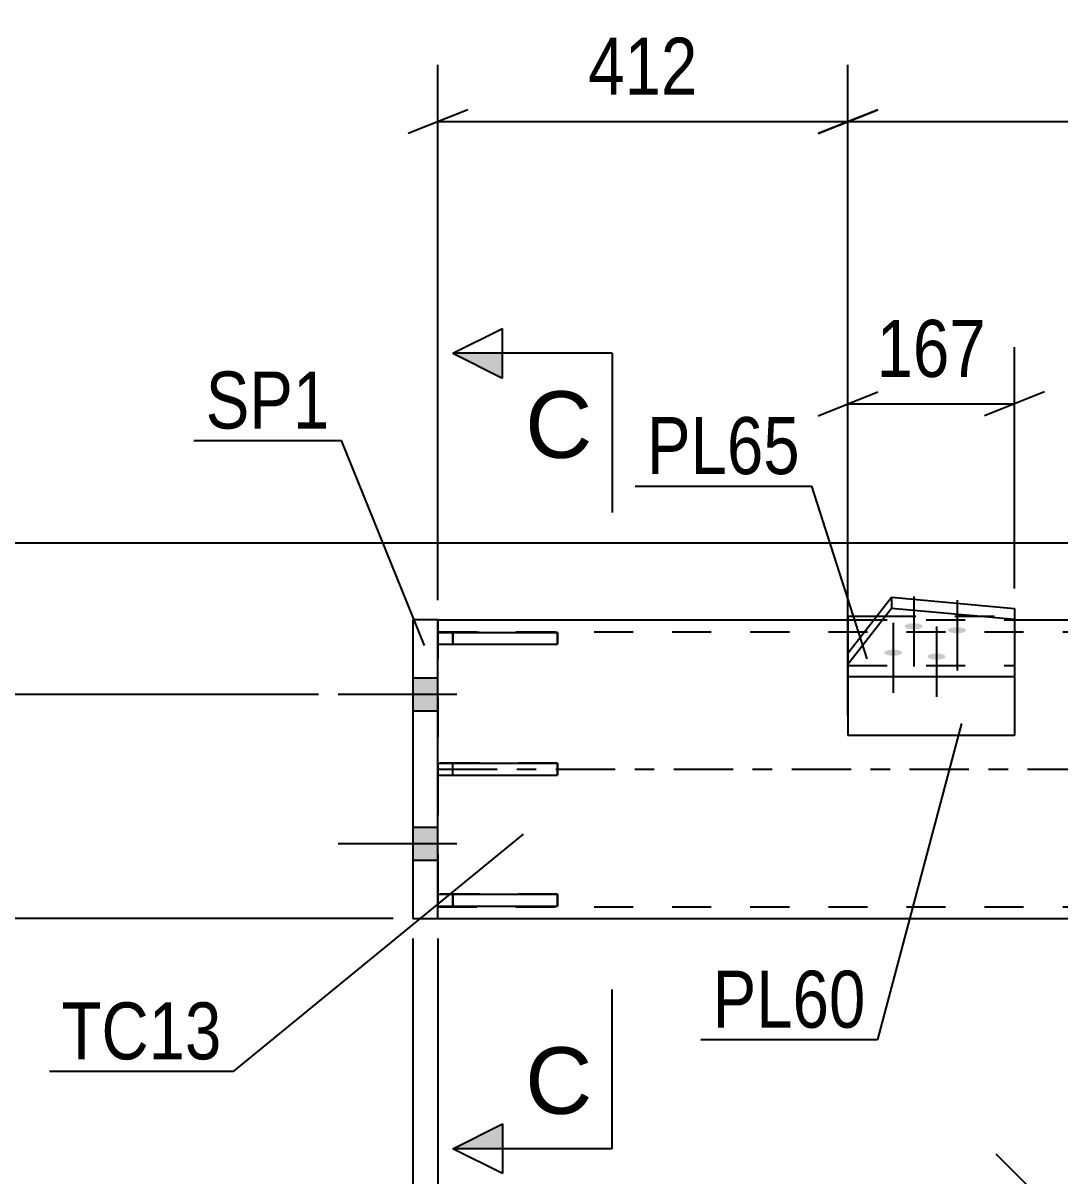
# Model space of a CAD drawing. Header units: millimetres. Extents: x 0 to 841, y 0 to 594.
# Drawn here: x 51.6 to 103.7, y 468.2 to 526.1 of the extents above; entities that cross this region are included whole.
import ezdxf

# ---------------------------------------------------------------- set-up
doc = ezdxf.new("R2010")
doc.units = ezdxf.units.MM
doc.linetypes.add('DXK_LINE_DOT2', pattern=[3.9198, 1.9599, -1.9599])
doc.linetypes.add('DXK_LINE_DOT3', pattern=[5.9187, 2.979, -0.9799, 0.9799, -0.9799])
doc.styles.add('Arial', font='ARIAL.TTF', dxfattribs={"height": 0.2})
doc.styles.add('Arial Narrow', font='ARIALN.TTF', dxfattribs={"height": 0.2})

# ---------------------------------------------------------------- blocks, each defined once
blk = doc.blocks.new('Part-682121983-6011 - 5917')
at = {"color": 2, "linetype": 'Continuous'}
for p, q in [((72.444, 488.932), (78.444, 488.932)), ((72.444, 488.932), (72.444, 488.332)), ((78.444, 488.932), (78.444, 488.332)), ((72.444, 488.332), (78.444, 488.332))]:
    blk.add_line(p, q, dxfattribs=at)
at = {"color": 7, "linetype": 'DXK_LINE_DOT2'}
blk.add_line((73.194, 488.332), (73.194, 488.932), dxfattribs=at)
blk = doc.blocks.new('Part-682121983-6012 - 5917')
at = {"color": 2, "linetype": 'Continuous'}
for p, q in [((72.444, 495.507), (78.444, 495.507)), ((72.444, 495.507), (72.444, 494.907)), ((78.444, 495.507), (78.444, 494.907)), ((72.444, 494.907), (78.444, 494.907))]:
    blk.add_line(p, q, dxfattribs=at)
at = {"color": 7, "linetype": 'DXK_LINE_DOT2'}
blk.add_line((73.194, 494.907), (73.194, 495.507), dxfattribs=at)
blk = doc.blocks.new('Part-682121983-6016 - 5917')
at = {"color": 7, "linetype": 'DXK_LINE_DOT2'}
for p, q in [((78.444, 482.357), (72.444, 482.357)), ((72.444, 482.357), (72.444, 481.757)), ((73.194, 482.357), (73.194, 481.757)), ((78.444, 481.757), (78.444, 482.357)), ((72.444, 481.757), (78.444, 481.757))]:
    blk.add_line(p, q, dxfattribs=at)
blk = doc.blocks.new('Part-682121983-5952 - 5917')
at = {"color": 2, "linetype": 'Continuous'}
for p, q in [((72.444, 496.132), (93.026, 496.132)), ((101.383, 496.132), (126.194, 496.132)), ((72.444, 481.132), (126.194, 481.132))]:
    blk.add_line(p, q, dxfattribs=at)
at = {"color": 7, "linetype": 'DXK_LINE_DOT2'}
for p, q in [((72.444, 496.132), (72.444, 481.132)), ((93.026, 496.132), (101.383, 496.132)), ((126.194, 481.132), (126.194, 496.132)), ((72.444, 495.532), (126.194, 495.532)), ((72.444, 481.732), (126.194, 481.732))]:
    blk.add_line(p, q, dxfattribs=at)
at = {"color": 7, "linetype": 'DXK_LINE_DOT3'}
blk.add_line((72.444, 488.632), (126.194, 488.632), dxfattribs=at)
blk = doc.blocks.new('Part-682121983-6026 - 5917')
at = {"color": 2, "linetype": 'Continuous'}
for p, q in [((93.026, 496.326), (94.475, 496.326)), ((93.026, 496.326), (93.026, 494.463)), ((93.026, 493.278), (93.026, 490.326)), ((101.383, 493.278), (101.383, 490.326)), ((101.383, 490.326), (93.026, 490.326))]:
    blk.add_line(p, q, dxfattribs=at)
at = {"color": 7, "linetype": 'DXK_LINE_DOT2'}
for p, q in [((94.475, 496.326), (101.383, 496.326)), ((101.383, 496.326), (101.383, 493.278)), ((93.026, 494.463), (93.026, 493.278))]:
    blk.add_line(p, q, dxfattribs=at)
blk = doc.blocks.new('Part-682121983-5962 - 5917')
at = {"color": 2, "linetype": 'Continuous'}
for p, q in [((71.194, 496.132), (71.194, 481.132)), ((72.444, 496.132), (71.194, 496.132)), ((72.444, 481.132), (72.444, 496.132)), ((71.194, 481.132), (72.444, 481.132))]:
    blk.add_line(p, q, dxfattribs=at)
blk = doc.blocks.new('Part-682121983-6013 - 5917')
at = {"color": 2, "linetype": 'Continuous'}
for p, q in [((72.444, 482.357), (78.444, 482.357)), ((72.444, 482.357), (72.444, 481.757)), ((78.444, 482.357), (78.444, 481.757)), ((72.444, 481.757), (78.444, 481.757))]:
    blk.add_line(p, q, dxfattribs=at)
at = {"color": 7, "linetype": 'DXK_LINE_DOT2'}
blk.add_line((73.194, 481.757), (73.194, 482.357), dxfattribs=at)
blk = doc.blocks.new('Part-682121983-6014 - 5917')
at = {"color": 7, "linetype": 'DXK_LINE_DOT2'}
for p, q in [((78.444, 488.932), (72.444, 488.932)), ((72.444, 488.932), (72.444, 488.332)), ((73.194, 488.332), (73.194, 488.932)), ((78.444, 488.332), (78.444, 488.932)), ((72.444, 488.332), (78.444, 488.332))]:
    blk.add_line(p, q, dxfattribs=at)
blk = doc.blocks.new('Part-682121983-6015 - 5917')
at = {"color": 7, "linetype": 'DXK_LINE_DOT2'}
for p, q in [((78.444, 495.507), (72.444, 495.507)), ((72.444, 495.507), (72.444, 494.907)), ((73.194, 495.507), (73.194, 494.907)), ((78.444, 494.907), (78.444, 495.507)), ((72.444, 494.907), (78.444, 494.907))]:
    blk.add_line(p, q, dxfattribs=at)
blk = doc.blocks.new('Part-682121983-6060 - 5917')
at = {"color": 2, "linetype": 'Continuous'}
for p, q in [((93.026, 494.463), (95.212, 497.273)), ((95.212, 497.273), (101.383, 496.71)), ((95.212, 497.273), (95.212, 496.709)), ((95.212, 496.709), (93.026, 493.9)), ((101.383, 496.146), (95.212, 496.709)), ((101.383, 496.71), (101.383, 493.278)), ((93.026, 493.278), (93.026, 494.463)), ((101.383, 493.278), (93.026, 493.278))]:
    blk.add_line(p, q, dxfattribs=at)
at = {"color": 7, "linetype": 'DXK_LINE_DOT2'}
blk.add_line((93.026, 493.842), (101.383, 493.842), dxfattribs=at)
blk = doc.blocks.new('Bolt-682121983-6063 - 5917')
at = {"linetype": 'Continuous'}
for points in [[(71.194, 493.207), (71.194, 491.557), (72.444, 491.557), (72.444, 493.207)], [(71.194, 493.207), (71.194, 491.557), (72.444, 491.557), (72.444, 493.207)], [(71.194, 485.707), (71.194, 484.057), (72.444, 484.057), (72.444, 485.707)], [(71.194, 485.707), (71.194, 484.057), (72.444, 484.057), (72.444, 485.707)]]:
    blk.add_hatch(color=1, dxfattribs=at).paths.add_polyline_path(points)
at = {"color": 1, "linetype": 'Continuous'}
for p, q in [((72.444, 493.207), (71.194, 493.207)), ((72.444, 493.207), (71.194, 493.207)), ((73.394, 492.382), (67.444, 492.382)), ((73.394, 492.382), (67.444, 492.382)), ((72.444, 491.557), (71.194, 491.557)), ((72.444, 491.557), (71.194, 491.557)), ((72.444, 485.707), (71.194, 485.707)), ((72.444, 485.707), (71.194, 485.707)), ((73.394, 484.882), (67.444, 484.882)), ((73.394, 484.882), (67.444, 484.882)), ((72.444, 484.057), (71.194, 484.057)), ((72.444, 484.057), (71.194, 484.057))]:
    blk.add_line(p, q, dxfattribs=at)
blk = doc.blocks.new('Bolt-682121983-6069 - 5917')
at = {"linetype": 'Continuous'}
for points in [[(96.325, 495.965), (96.418, 495.962), (96.508, 495.952), (96.589, 495.936), (96.659, 495.914), (96.714, 495.888), (96.753, 495.859), (96.772, 495.828), (96.772, 495.795), (96.753, 495.764), (96.714, 495.735), (96.659, 495.708), (96.589, 495.687), (96.508, 495.671), (96.418, 495.661), (96.325, 495.658), (96.231, 495.661), (96.142, 495.671), (96.06, 495.687), (95.99, 495.708), (95.935, 495.735), (95.897, 495.764), (95.877, 495.795), (95.877, 495.828), (95.897, 495.859), (95.935, 495.888), (95.99, 495.914), (96.06, 495.936), (96.142, 495.952), (96.231, 495.962)], [(98.499, 495.768), (98.593, 495.764), (98.682, 495.754), (98.763, 495.738), (98.833, 495.717), (98.889, 495.691), (98.927, 495.661), (98.946, 495.63), (98.946, 495.598), (98.927, 495.566), (98.889, 495.537), (98.833, 495.511), (98.763, 495.489), (98.682, 495.473), (98.593, 495.463), (98.499, 495.46), (98.405, 495.463), (98.316, 495.473), (98.234, 495.489), (98.165, 495.511), (98.109, 495.537), (98.071, 495.566), (98.051, 495.598), (98.051, 495.63), (98.071, 495.661), (98.109, 495.691), (98.165, 495.717), (98.234, 495.738), (98.316, 495.754), (98.405, 495.764)], [(95.296, 494.643), (95.39, 494.64), (95.479, 494.63), (95.561, 494.614), (95.631, 494.592), (95.686, 494.566), (95.724, 494.537), (95.744, 494.505), (95.744, 494.473), (95.724, 494.442), (95.686, 494.412), (95.631, 494.386), (95.561, 494.365), (95.479, 494.349), (95.39, 494.339), (95.296, 494.335), (95.203, 494.339), (95.113, 494.349), (95.032, 494.365), (94.962, 494.386), (94.906, 494.412), (94.868, 494.442), (94.849, 494.473), (94.849, 494.505), (94.868, 494.537), (94.906, 494.566), (94.962, 494.592), (95.032, 494.614), (95.113, 494.63), (95.203, 494.64)], [(97.47, 494.445), (97.564, 494.442), (97.654, 494.432), (97.735, 494.416), (97.805, 494.394), (97.86, 494.368), (97.898, 494.339), (97.918, 494.308), (97.918, 494.275), (97.898, 494.244), (97.86, 494.215), (97.805, 494.189), (97.735, 494.167), (97.654, 494.151), (97.564, 494.141), (97.47, 494.138), (97.377, 494.141), (97.287, 494.151), (97.206, 494.167), (97.136, 494.189), (97.081, 494.215), (97.043, 494.244), (97.023, 494.275), (97.023, 494.308), (97.043, 494.339), (97.081, 494.368), (97.136, 494.394), (97.206, 494.416), (97.287, 494.432), (97.377, 494.442)]]:
    blk.add_hatch(color=1, dxfattribs=at).paths.add_polyline_path(points)
at = {"color": 1, "linetype": 'Continuous'}
for p, q in [((96.325, 497.315), (96.325, 493.791)), ((98.499, 497.117), (98.499, 493.593)), ((95.296, 495.993), (95.296, 492.469)), ((97.47, 495.795), (97.47, 492.271))]:
    blk.add_line(p, q, dxfattribs=at)
blk = doc.blocks.new('StraightDimension-682121983-34661 - 5917')
at = {"color": 7, "linetype": 'Continuous'}
for p, q in [((49.094, 493.882), (50.294, 490.882)), ((66.444, 492.382), (36.582, 492.382)), ((49.694, 481.132), (49.694, 492.382)), ((50.294, 479.632), (49.094, 482.632)), ((70.194, 481.132), (36.582, 481.132))]:
    blk.add_line(p, q, dxfattribs=at)
at = {"color": 0, "linetype": 'Continuous'}
blk.add_wipeout([(44.494, 492.982), (44.494, 497.182), (35.982, 497.182), (35.982, 492.982)], dxfattribs=at)
at = {"color": 0}
blk.add_wipeout([(48.944, 490.099), (44.744, 490.099), (44.744, 483.415), (48.944, 483.415)], dxfattribs=at)
at = {"color": 3, "linetype": 'Continuous', "style": 'Arial Narrow'}
blk.add_text('8139', height=2.8633, dxfattribs=at).set_placement((36.582, 493.582))
at = {"color": 3, "style": 'Arial Narrow'}
blk.add_text('225', height=2.8633, rotation=90.00021, dxfattribs=at).set_placement((48.344, 484.015))
blk = doc.blocks.new('StraightDimension-682121983-6338 - 5917')
at = {"color": 7, "linetype": 'Continuous'}
for p, q in [((93.026, 491.326), (93.026, 524.006)), ((126.194, 500.99), (126.194, 524.006)), ((94.526, 521.756), (91.526, 520.556)), ((124.694, 520.556), (127.694, 521.756)), ((93.026, 521.156), (126.194, 521.156))]:
    blk.add_line(p, q, dxfattribs=at)
at = {"color": 0}
blk.add_wipeout([(112.952, 521.906), (112.952, 526.106), (106.268, 526.106), (106.268, 521.906)], dxfattribs=at)
at = {"color": 3, "style": 'Arial Narrow'}
blk.add_text('663', height=2.8633, dxfattribs=at).set_placement((106.868, 522.506))
blk = doc.blocks.new('StraightDimension-682121983-6332 - 5917')
at = {"color": 7, "linetype": 'Continuous'}
for p, q in [((72.444, 497.132), (72.444, 524.006)), ((93.026, 491.326), (93.026, 524.006)), ((73.944, 521.756), (70.944, 520.556)), ((91.526, 520.556), (94.526, 521.756)), ((72.444, 521.156), (93.026, 521.156))]:
    blk.add_line(p, q, dxfattribs=at)
at = {"color": 0}
blk.add_wipeout([(86.077, 521.906), (86.077, 526.106), (79.393, 526.106), (79.393, 521.906)], dxfattribs=at)
at = {"color": 3, "style": 'Arial Narrow'}
blk.add_text('412', height=2.8633, dxfattribs=at).set_placement((79.993, 522.506))
blk = doc.blocks.new('StraightDimension-682121983-7770 - 5917')
at = {"color": 7, "linetype": 'Continuous'}
for p, q in [((72.444, 480.132), (72.444, 449.793)), ((126.194, 480.132), (126.194, 449.793)), ((73.944, 452.793), (70.944, 451.593)), ((124.694, 451.593), (127.694, 452.793)), ((72.444, 452.193), (126.194, 452.193))]:
    blk.add_line(p, q, dxfattribs=at)
at = {"color": 0}
blk.add_wipeout([(103.575, 452.943), (103.575, 457.143), (95.063, 457.143), (95.063, 452.943)], dxfattribs=at)
at = {"color": 3, "style": 'Arial Narrow'}
blk.add_text('1075', height=2.8633, dxfattribs=at).set_placement((95.663, 453.543))
blk = doc.blocks.new('StraightDimension-682121983-7771 - 5917')
at = {"color": 7, "linetype": 'Continuous'}
for p, q in [((71.194, 480.132), (71.194, 449.793)), ((72.444, 480.132), (72.444, 449.793)), ((69.694, 451.593), (72.694, 452.793)), ((73.944, 452.793), (70.944, 451.593)), ((71.194, 452.193), (65.288, 452.193)), ((71.194, 452.193), (65.288, 452.193)), ((71.194, 452.193), (72.444, 452.193))]:
    blk.add_line(p, q, dxfattribs=at)
at = {"color": 0}
blk.add_wipeout([(70.669, 452.943), (70.669, 457.143), (65.813, 457.143), (65.813, 452.943)], dxfattribs=at)
at = {"color": 3, "style": 'Arial Narrow'}
blk.add_text('25', height=2.8633, dxfattribs=at).set_placement((66.413, 453.543))
blk = doc.blocks.new('StraightDimension-682121983-34660 - 5917')
at = {"color": 7, "linetype": 'Continuous'}
for p, q in [((49.094, 501.49), (50.294, 498.49)), ((125.194, 499.99), (41.082, 499.99)), ((49.694, 492.382), (49.694, 499.99)), ((50.294, 490.882), (49.094, 493.882)), ((66.444, 492.382), (36.582, 492.382))]:
    blk.add_line(p, q, dxfattribs=at)
at = {"color": 0, "linetype": 'Continuous'}
blk.add_wipeout([(48.994, 500.59), (48.994, 504.79), (40.482, 504.79), (40.482, 500.59)], dxfattribs=at)
at = {"color": 0}
blk.add_wipeout([(48.944, 499.528), (44.744, 499.528), (44.744, 492.844), (48.944, 492.844)], dxfattribs=at)
at = {"color": 3, "linetype": 'Continuous', "style": 'Arial Narrow'}
blk.add_text('8291', height=2.8633, dxfattribs=at).set_placement((41.082, 501.19))
at = {"color": 3, "style": 'Arial Narrow'}
blk.add_text('152', height=2.8633, rotation=90.00021, dxfattribs=at).set_placement((48.344, 493.444))
blk = doc.blocks.new('StraightDimension-682121983-34662 - 5917')
at = {"color": 7, "linetype": 'Continuous'}
blk.add_line((70.194, 481.132), (36.582, 481.132), dxfattribs=at)
blk = doc.blocks.new('StraightDimension-682121983-34720 - 5917')
at = {"color": 7, "linetype": 'Continuous'}
for p, q in [((93.026, 497.326), (93.026, 509.834)), ((101.383, 497.71), (101.383, 509.834)), ((91.526, 506.384), (94.526, 507.584)), ((102.883, 507.584), (99.883, 506.384)), ((93.026, 506.984), (101.383, 506.984))]:
    blk.add_line(p, q, dxfattribs=at)
at = {"color": 0}
blk.add_wipeout([(100.547, 507.734), (100.547, 511.934), (93.863, 511.934), (93.863, 507.734)], dxfattribs=at)
at = {"color": 3, "style": 'Arial Narrow'}
blk.add_text('167', height=2.8633, dxfattribs=at).set_placement((94.463, 508.334))
blk = doc.blocks.new('Mark-682121983-5948 - 5917')
at = {"color": 30, "linetype": 'Continuous'}
for p in [(76.731, 485.377), (52.956, 473.464)]:
    blk.add_line(p, (62.192, 473.464), dxfattribs=at)
at = {"color": 0}
blk.add_wipeout([(61.592, 474.064), (61.592, 477.064), (53.556, 477.064), (53.556, 474.064)], dxfattribs=at)
blk.add_wipeout([(61.592, 474.064), (61.592, 477.064), (53.556, 477.064), (53.556, 474.064)], dxfattribs=at)
at = {"color": 3, "style": 'Arial Narrow'}
blk.add_text('TC13', height=2.8633, dxfattribs=at).set_placement((53.556, 474.064))
blk = doc.blocks.new('Mark-682121983-6022 - 5917')
at = {"color": 30, "linetype": 'Continuous'}
for p in [(98.717, 490.928), (85.635, 475.054)]:
    blk.add_line(p, (94.511, 475.054), dxfattribs=at)
at = {"color": 0}
blk.add_wipeout([(93.911, 475.654), (93.911, 478.654), (86.235, 478.654), (86.235, 475.654)], dxfattribs=at)
blk.add_wipeout([(93.911, 475.654), (93.911, 478.654), (86.235, 478.654), (86.235, 475.654)], dxfattribs=at)
at = {"color": 3, "style": 'Arial Narrow'}
blk.add_text('PL60', height=2.8633, dxfattribs=at).set_placement((86.235, 475.654))
blk = doc.blocks.new('Mark-682121983-5958 - 5917')
at = {"color": 30, "linetype": 'Continuous'}
for p in [(60.193, 505.144), (71.77, 494.848)]:
    blk.add_line(p, (67.604, 505.144), dxfattribs=at)
at = {"color": 0}
blk.add_wipeout([(67.004, 505.744), (67.004, 508.744), (60.793, 508.744), (60.793, 505.744)], dxfattribs=at)
blk.add_wipeout([(67.004, 505.744), (67.004, 508.744), (60.793, 508.744), (60.793, 505.744)], dxfattribs=at)
at = {"color": 3, "style": 'Arial Narrow'}
blk.add_text('SP1', height=2.8633, dxfattribs=at).set_placement((60.793, 505.744))
blk = doc.blocks.new('SectionMark-682121983-6392 - 5917')
at = {"linetype": 'Continuous'}
for points in [[(75.694, 509.521), (75.694, 508.271), (73.194, 509.521)], [(75.694, 470.83), (75.694, 469.58), (73.194, 469.58)]]:
    blk.add_hatch(color=6, dxfattribs=at).paths.add_polyline_path(points)
at = {"color": 6, "linetype": 'Continuous'}
for p, q in [((73.194, 509.521), (75.694, 510.771)), ((75.694, 508.271), (75.694, 510.771)), ((81.194, 509.521), (73.194, 509.521)), ((73.194, 509.521), (75.694, 508.271)), ((81.194, 509.521), (81.194, 501.521)), ((81.194, 469.58), (81.194, 477.58)), ((73.194, 469.58), (75.694, 470.83)), ((75.694, 470.83), (75.694, 468.33)), ((81.194, 469.58), (73.194, 469.58)), ((75.694, 468.33), (73.194, 469.58))]:
    blk.add_line(p, q, dxfattribs=at)
at = {"color": 0, "linetype": 'Continuous'}
for points in [[(80.194, 504.271), (80.194, 507.771), (76.824, 507.771), (76.824, 504.271)], [(80.194, 471.33), (80.194, 474.83), (76.824, 474.83), (76.824, 471.33)]]:
    blk.add_wipeout(points, dxfattribs=at)
at = {"color": 3, "linetype": 'Continuous', "style": 'Arial'}
for p in [(76.824, 504.271), (76.824, 471.33)]:
    blk.add_text('C', height=3.343, dxfattribs=at).set_placement(p)
blk = doc.blocks.new('WeldMark-682121983-6400 - 5917')
at = {"linetype": 'Continuous'}
blk.add_hatch(color=30, dxfattribs=at).paths.add_polyline_path([(124.337, 478.659), (126.194, 481.132), (125.719, 478.076)])
at = {"color": 30, "linetype": 'Continuous'}
for p in [(126.194, 481.132), (104.751, 465.017)]:
    blk.add_line(p, (119.398, 465.017), dxfattribs=at)
at = {"color": 3, "linetype": 'Continuous'}
for p, q in [((104.751, 465.017), (100.465, 469.303)), ((104.751, 465.017), (100.465, 460.732)), ((112.155, 465.017), (116.441, 465.017)), ((116.441, 465.017), (112.155, 460.732)), ((112.155, 460.732), (112.155, 465.017))]:
    blk.add_line(p, q, dxfattribs=at)
for start, end in [(90, 270), (270, 90)]:
    blk.add_arc((119.398, 465.017), 1.5, start, end, dxfattribs=at)
at = {"color": 0}
blk.add_wipeout([(111.498, 460.917), (111.498, 464.317), (106.651, 464.317), (106.651, 460.917)], dxfattribs=at)
at = {"color": 3, "style": 'Arial'}
blk.add_text('12', height=2.8652, dxfattribs=at).set_placement((106.851, 461.117))
at = {"color": 0, "linetype": 'Continuous'}
blk.add_wipeout([(100.851, 464.367), (100.851, 466.867), (94.371, 466.867), (94.371, 464.367)], dxfattribs=at)
blk.add_wipeout([(100.851, 464.367), (100.851, 466.867), (94.371, 466.867), (94.371, 464.367)], dxfattribs=at)
at = {"color": 3, "linetype": 'Continuous', "style": 'Arial'}
blk.add_text('TYP', height=2.3877, dxfattribs=at).set_placement((94.371, 464.367))
blk = doc.blocks.new('Mark-682121983-34712 - 5917')
at = {"color": 30, "linetype": 'Continuous'}
for p in [(82.34, 502.855), (93.992, 494.18)]:
    blk.add_line(p, (91.216, 502.855), dxfattribs=at)
at = {"color": 0}
blk.add_wipeout([(90.616, 503.455), (90.616, 506.455), (82.94, 506.455), (82.94, 503.455)], dxfattribs=at)
blk.add_wipeout([(90.616, 503.455), (90.616, 506.455), (82.94, 506.455), (82.94, 503.455)], dxfattribs=at)
at = {"color": 3, "style": 'Arial Narrow'}
blk.add_text('PL65', height=2.8633, dxfattribs=at).set_placement((82.94, 503.455))

msp = doc.modelspace()

# ---------------------------------------------------------------- block references
for name in ['Part-682121983-6060 - 5917', 'Bolt-682121983-6069 - 5917', 'Part-682121983-6026 - 5917', 'Part-682121983-5962 - 5917', 'Part-682121983-5952 - 5917', 'Part-682121983-6012 - 5917', 'Part-682121983-6015 - 5917', 'Bolt-682121983-6063 - 5917', 'Part-682121983-6011 - 5917', 'Part-682121983-6014 - 5917', 'Part-682121983-6016 - 5917', 'Part-682121983-6013 - 5917', 'StraightDimension-682121983-7770 - 5917']:
    msp.add_blockref(name, (0, 0))

# ---------------------------------------------------------------- next in the draw order: block references
for name in ['StraightDimension-682121983-6338 - 5917', 'StraightDimension-682121983-34661 - 5917']:
    msp.add_blockref(name, (0, 0))

# ---------------------------------------------------------------- next in the draw order: block references
for name in ['StraightDimension-682121983-6332 - 5917', 'StraightDimension-682121983-7771 - 5917']:
    msp.add_blockref(name, (0, 0))

# ---------------------------------------------------------------- next in the draw order: block references
for name in ['StraightDimension-682121983-34660 - 5917', 'StraightDimension-682121983-34662 - 5917']:
    msp.add_blockref(name, (0, 0))

# ---------------------------------------------------------------- next in the draw order: block references
for name in ['StraightDimension-682121983-34720 - 5917', 'Mark-682121983-5958 - 5917', 'Mark-682121983-6022 - 5917', 'Mark-682121983-5948 - 5917']:
    msp.add_blockref(name, (0, 0))

# ---------------------------------------------------------------- next in the draw order: block references
for name in ['SectionMark-682121983-6392 - 5917', 'Mark-682121983-34712 - 5917', 'WeldMark-682121983-6400 - 5917']:
    msp.add_blockref(name, (0, 0))

doc.saveas('drawing.dxf')
